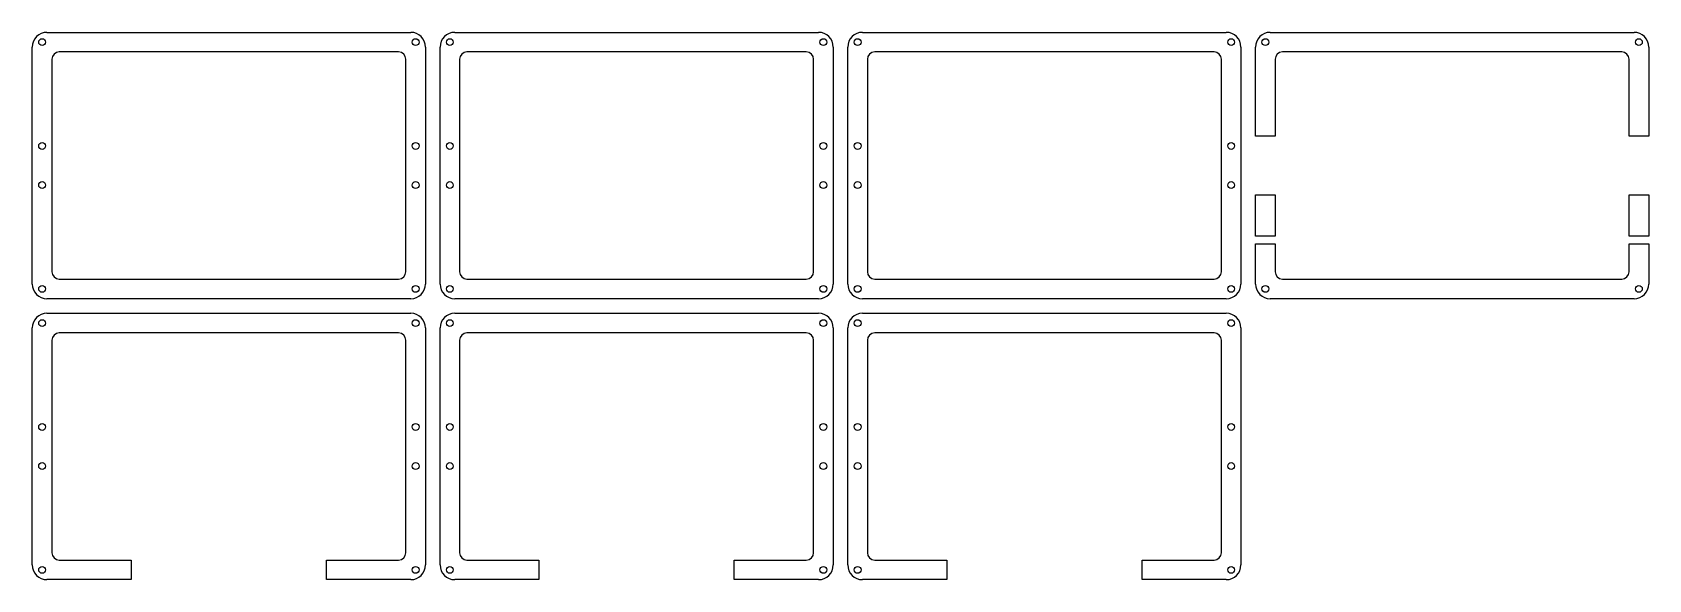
# Model space of a CAD drawing. Header units: millimetres. Extents: x -80 to 582, y -170 to 54.
import ezdxf

# ---------------------------------------------------------------- set-up
doc = ezdxf.new("R2010")
doc.units = ezdxf.units.MM

msp = doc.modelspace()

# ---------------------------------------------------------------- linework, layer by layer
for p, q in [((-74.5, 54.5), (74.5, 54.5)), ((92.5, 54.5), (241.5, 54.5)), ((259.5, 54.5), (408.5, 54.5)), ((426.5, 54.5), (575.5, 54.5)), ((-80.5, -48.5), (-80.5, 48.5)), ((69.5, 46.5), (-69.5, 46.5)), ((80.5, 48.5), (80.5, -48.5)), ((86.5, -48.5), (86.5, 48.5)), ((236.5, 46.5), (97.5, 46.5)), ((247.5, 48.5), (247.5, -48.5)), ((253.5, -48.5), (253.5, 48.5)), ((403.5, 46.5), (264.5, 46.5)), ((414.5, 48.5), (414.5, -48.5)), ((420.5, 12), (420.5, 48.5)), ((570.5, 46.5), (431.5, 46.5)), ((581.5, 48.5), (581.5, 12)), ((-72.5, 43.5), (-72.5, -43.5)), ((72.5, -43.5), (72.5, 43.5)), ((94.5, 43.5), (94.5, -43.5)), ((239.5, -43.5), (239.5, 43.5)), ((261.5, 43.5), (261.5, -43.5)), ((406.5, -43.5), (406.5, 43.5)), ((428.5, 43.5), (428.5, 12)), ((573.5, 12), (573.5, 43.5)), ((428.5, 12), (420.5, 12)), ((581.5, 12), (573.5, 12)), ((420.5, -28.9), (420.5, -12)), ((420.5, -12), (428.5, -12)), ((428.5, -12), (428.5, -28.9)), ((573.5, -28.9), (573.5, -12)), ((573.5, -12), (581.5, -12)), ((581.5, -12), (581.5, -28.9)), ((428.5, -28.9), (420.5, -28.9)), ((420.5, -48.5), (420.5, -32.1)), ((420.5, -32.1), (428.5, -32.1)), ((428.5, -32.1), (428.5, -43.5)), ((581.5, -28.9), (573.5, -28.9)), ((573.5, -43.5), (573.5, -32.1)), ((573.5, -32.1), (581.5, -32.1)), ((581.5, -32.1), (581.5, -48.5)), ((-69.5, -46.5), (69.5, -46.5)), ((97.5, -46.5), (236.5, -46.5)), ((264.5, -46.5), (403.5, -46.5)), ((431.5, -46.5), (570.5, -46.5)), ((74.5, -54.5), (-74.5, -54.5)), ((241.5, -54.5), (92.5, -54.5)), ((408.5, -54.5), (259.5, -54.5)), ((575.5, -54.5), (426.5, -54.5)), ((-74.5, -60.5), (74.5, -60.5)), ((92.5, -60.5), (241.5, -60.5)), ((259.5, -60.5), (408.5, -60.5)), ((-80.5, -163.5), (-80.5, -66.5)), ((-72.5, -71.5), (-72.5, -158.5)), ((69.5, -68.5), (-69.5, -68.5)), ((72.5, -158.5), (72.5, -71.5)), ((80.5, -66.5), (80.5, -163.5)), ((86.5, -163.5), (86.5, -66.5)), ((94.5, -71.5), (94.5, -158.5)), ((236.5, -68.5), (97.5, -68.5)), ((239.5, -158.5), (239.5, -71.5)), ((247.5, -66.5), (247.5, -163.5)), ((253.5, -163.5), (253.5, -66.5)), ((261.5, -71.5), (261.5, -158.5)), ((403.5, -68.5), (264.5, -68.5)), ((406.5, -158.5), (406.5, -71.5)), ((414.5, -66.5), (414.5, -163.5)), ((-69.5, -161.5), (-40, -161.5)), ((-40, -161.5), (-40, -169.5)), ((40, -169.5), (40, -161.5)), ((40, -161.5), (69.5, -161.5)), ((97.5, -161.5), (127, -161.5)), ((127, -161.5), (127, -169.5)), ((207, -169.5), (207, -161.5)), ((207, -161.5), (236.5, -161.5)), ((264.5, -161.5), (294, -161.5)), ((294, -161.5), (294, -169.5)), ((374, -169.5), (374, -161.5)), ((374, -161.5), (403.5, -161.5)), ((-40, -169.5), (-74.5, -169.5)), ((74.5, -169.5), (40, -169.5)), ((127, -169.5), (92.5, -169.5)), ((241.5, -169.5), (207, -169.5)), ((294, -169.5), (259.5, -169.5)), ((408.5, -169.5), (374, -169.5))]:
    msp.add_line(p, q)
for centre in [(-76.5, 50.5), (76.5, 50.5), (90.5, 50.5), (243.5, 50.5), (257.5, 50.5), (410.5, 50.5), (424.5, 50.5), (577.5, 50.5), (-76.5, 8), (76.5, 8), (90.5, 8), (243.5, 8), (257.5, 8), (410.5, 8), (-76.5, -8), (76.5, -8), (90.5, -8), (243.5, -8), (257.5, -8), (410.5, -8), (-76.5, -50.5), (76.5, -50.5), (90.5, -50.5), (243.5, -50.5), (257.5, -50.5), (410.5, -50.5), (424.5, -50.5), (577.5, -50.5), (-76.5, -64.5), (76.5, -64.5), (90.5, -64.5), (243.5, -64.5), (257.5, -64.5), (410.5, -64.5), (-76.5, -107), (76.5, -107), (90.5, -107), (243.5, -107), (257.5, -107), (410.5, -107), (-76.5, -123), (76.5, -123), (90.5, -123), (243.5, -123), (257.5, -123), (410.5, -123), (-76.5, -165.5), (76.5, -165.5), (90.5, -165.5), (243.5, -165.5), (257.5, -165.5), (410.5, -165.5)]:
    msp.add_circle(centre, 1.4)
for centre, radius, start, end in [((-74.5, 48.5), 6, 90, 180), ((74.5, 48.5), 6, 0, 90), ((92.5, 48.5), 6, 90, 180), ((241.5, 48.5), 6, 0, 90), ((259.5, 48.5), 6, 90, 180), ((408.5, 48.5), 6, 0, 90), ((426.5, 48.5), 6, 90, 180), ((575.5, 48.5), 6, 0, 90), ((-69.5, 43.5), 3, 90, 180), ((69.5, 43.5), 3, 0, 90), ((97.5, 43.5), 3, 90, 180), ((236.5, 43.5), 3, 0, 90), ((264.5, 43.5), 3, 90, 180), ((403.5, 43.5), 3, 0, 90), ((431.5, 43.5), 3, 90, 180), ((570.5, 43.5), 3, 0, 90), ((-69.5, -43.5), 3, 180, 270), ((69.5, -43.5), 3, -90, 0), ((97.5, -43.5), 3, 180, 270), ((236.5, -43.5), 3, -90, 0), ((264.5, -43.5), 3, 180, 270), ((403.5, -43.5), 3, -90, 0), ((431.5, -43.5), 3, 180, 270), ((570.5, -43.5), 3, -90, 0), ((-74.5, -48.5), 6, 180, 270), ((74.5, -48.5), 6, -90, 0), ((92.5, -48.5), 6, 180, 270), ((241.5, -48.5), 6, -90, 0), ((259.5, -48.5), 6, 180, 270), ((408.5, -48.5), 6, -90, 0), ((426.5, -48.5), 6, 180, 270), ((575.5, -48.5), 6, -90, 0), ((-74.5, -66.5), 6, 90, 180), ((74.5, -66.5), 6, 0, 90), ((92.5, -66.5), 6, 90, 180), ((241.5, -66.5), 6, 0, 90), ((259.5, -66.5), 6, 90, 180), ((408.5, -66.5), 6, 0, 90), ((-69.5, -71.5), 3, 90, 180), ((69.5, -71.5), 3, 0, 90), ((97.5, -71.5), 3, 90, 180), ((236.5, -71.5), 3, 0, 90), ((264.5, -71.5), 3, 90, 180), ((403.5, -71.5), 3, 0, 90), ((-69.5, -158.5), 3, 180, 270), ((69.5, -158.5), 3, -90, 0), ((97.5, -158.5), 3, 180, 270), ((236.5, -158.5), 3, -90, 0), ((264.5, -158.5), 3, 180, 270), ((403.5, -158.5), 3, -90, 0), ((-74.5, -163.5), 6, 180, 270), ((74.5, -163.5), 6, -90, 0), ((92.5, -163.5), 6, 180, 270), ((241.5, -163.5), 6, -90, 0), ((259.5, -163.5), 6, 180, 270), ((408.5, -163.5), 6, -90, 0)]:
    msp.add_arc(centre, radius, start, end)

doc.saveas('drawing.dxf')
